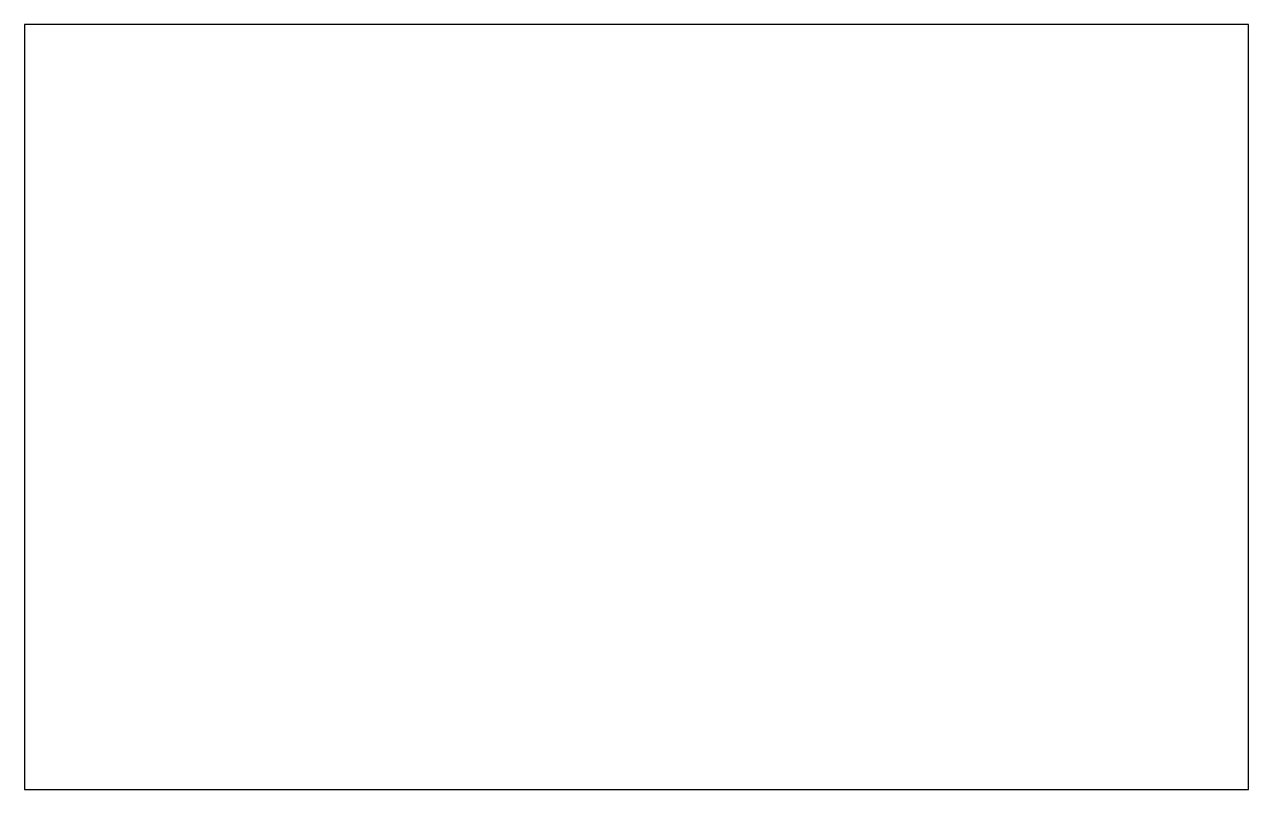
# Model space of a CAD drawing. Header units: inches. Extents: x 16.7 to 64.7, y 8.3 to 38.3.
import ezdxf

# ---------------------------------------------------------------- set-up
doc = ezdxf.new("R2010")
doc.units = ezdxf.units.IN
doc.header["$MEASUREMENT"] = 0
doc.layers.add('Objects', color=2, linetype='Continuous')

msp = doc.modelspace()

# ---------------------------------------------------------------- linework, layer by layer
at = {"layer": 'Objects'}
msp.add_lwpolyline([(16.718, 8.283), (64.718, 8.283), (64.718, 38.283), (16.718, 38.283)], close=True, dxfattribs=at)

doc.saveas('drawing.dxf')
